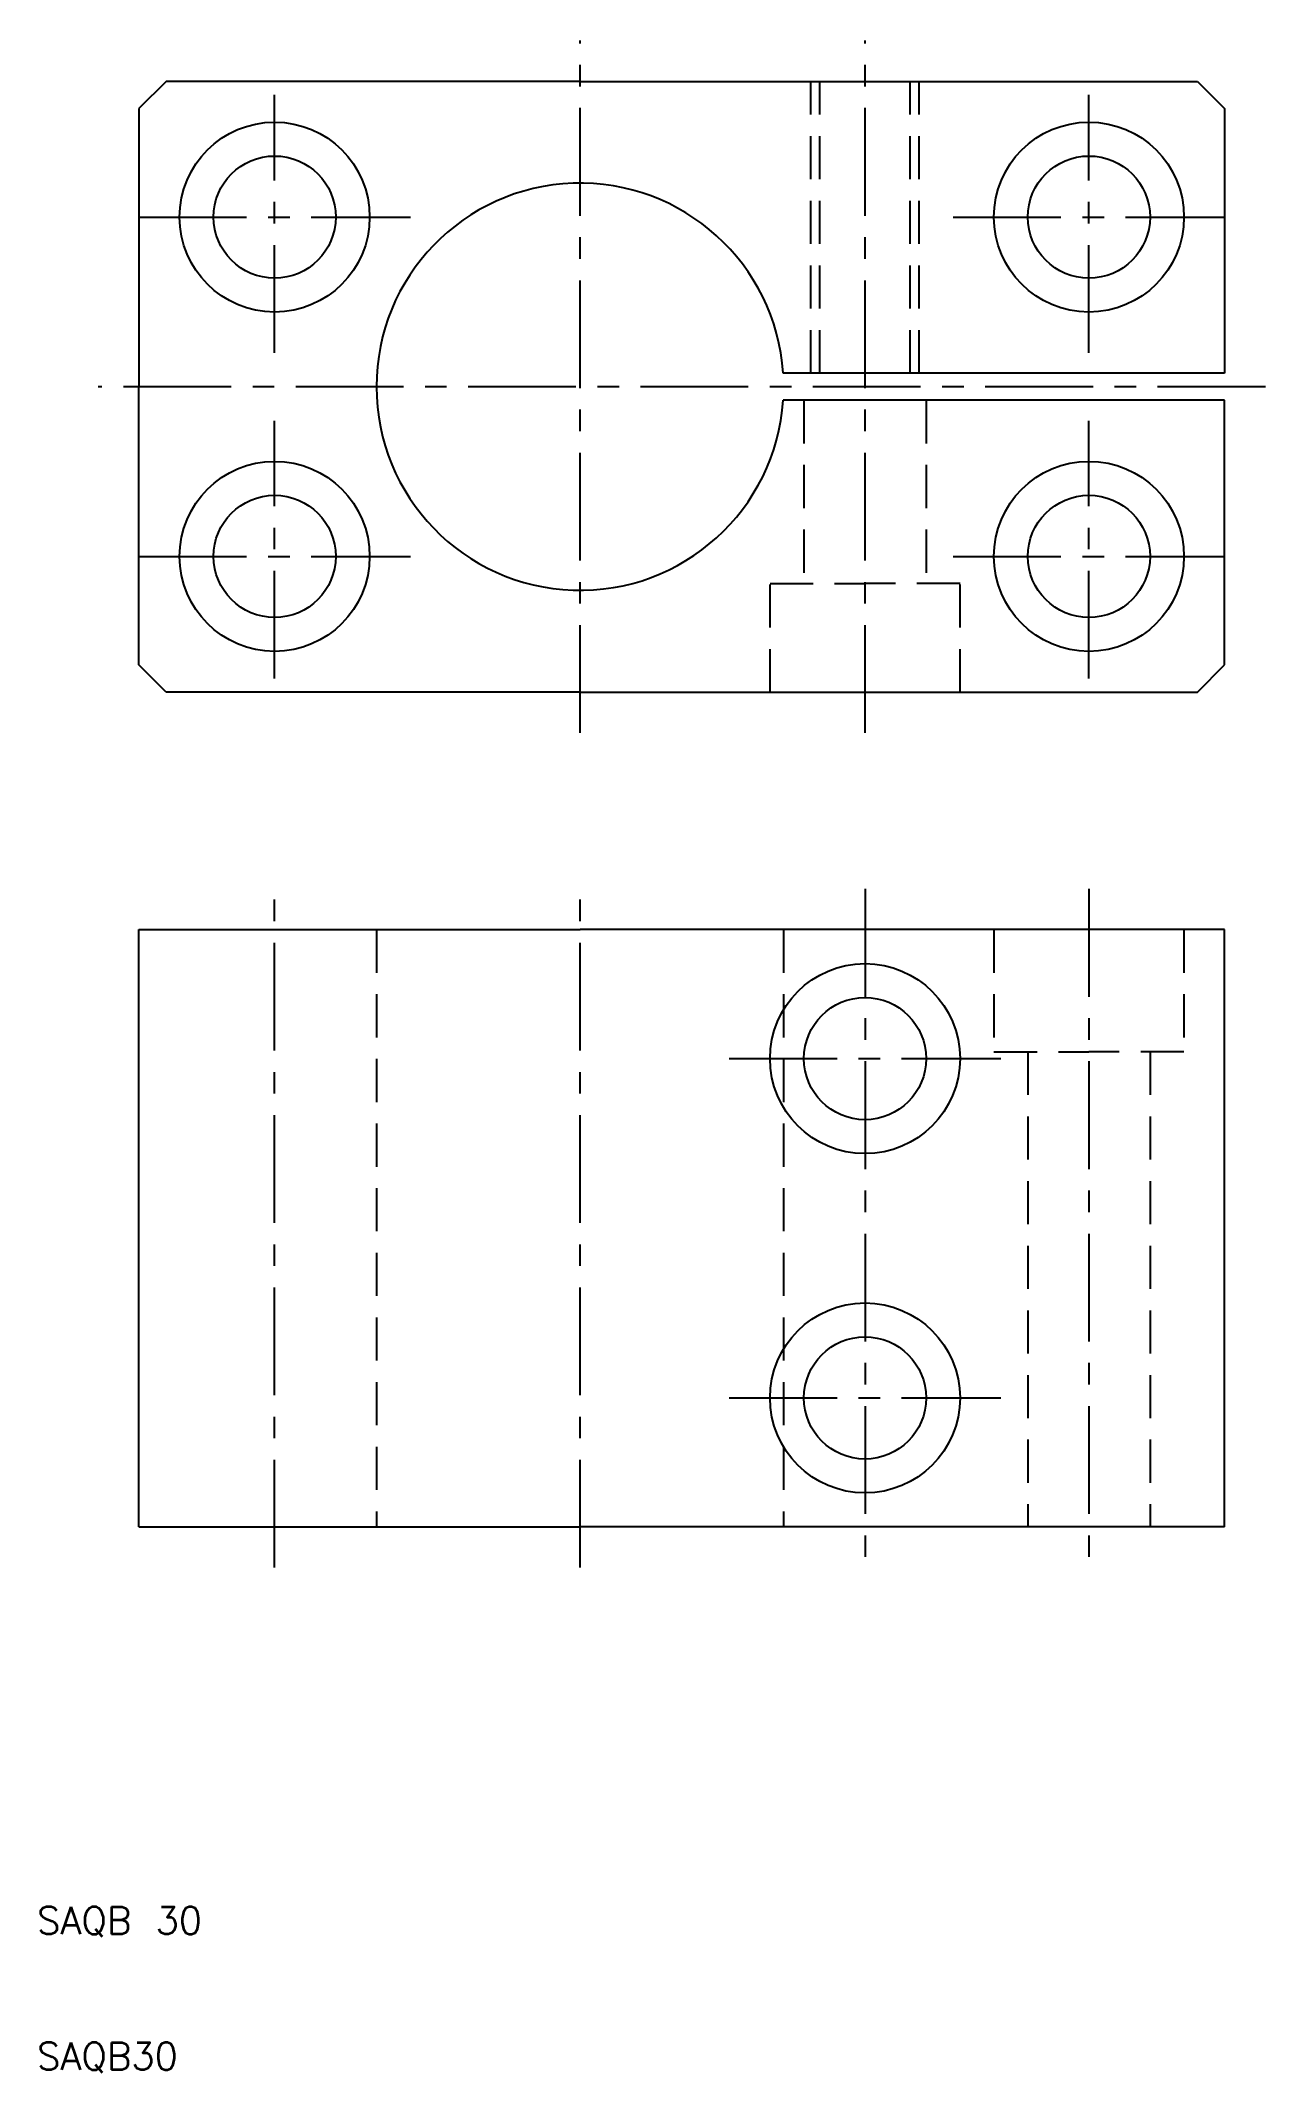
# Model space of a CAD drawing. Extents: x 10 to 100, y 10 to 159.
import ezdxf

# ---------------------------------------------------------------- set-up
doc = ezdxf.new("R2010")
doc.units = 0
doc.header["$LTSCALE"] = 0.25
doc.linetypes.add('CENTER', pattern=[50.8, 31.75, -6.35, 6.35, -6.35])
doc.linetypes.add('DASHED', pattern=[19.05, 12.7, -6.35])
doc.layers.get('0').update_dxf_attribs({"linetype": 'CONTINUOUS'})
doc.layers.add('CENTER', color=1, linetype='CENTER')
doc.styles.get("Standard").update_dxf_attribs({"font": 'txt.shx', "bigfont": 'extfont.shx'})

msp = doc.modelspace()

# ---------------------------------------------------------------- linework, layer by layer
for p, q in [((19.5, 156.5), (17.5, 154.5)), ((50, 156.5), (19.5, 156.5)), ((50, 156.5), (95.5, 156.5)), ((95.5, 156.5), (97.5, 154.5)), ((17.5, 154.5), (17.5, 134)), ((97.5, 154.5), (97.5, 135)), ((97.5, 135), (64.9666, 135)), ((17.5, 113.5), (17.5, 134)), ((97.5, 133), (64.9666, 133)), ((97.5, 113.5), (97.5, 133)), ((19.5, 111.5), (17.5, 113.5)), ((95.5, 111.5), (97.5, 113.5)), ((50, 111.5), (19.5, 111.5)), ((50, 111.5), (95.5, 111.5)), ((17.5, 50), (17.5, 94)), ((17.5, 94), (50, 94)), ((97.5, 94), (50, 94)), ((97.5, 50), (97.5, 94)), ((17.5, 50), (50, 50)), ((97.5, 50), (50, 50))]:
    msp.add_line(p, q)
at = {"color": 3, "linetype": 'DASHED'}
for p, q in [((67, 135), (67, 156.5)), ((67.6765, 135), (67.6765, 156.5)), ((74.3235, 135), (74.3235, 156.5)), ((75, 135), (75, 156.5)), ((66.5, 133), (66.5, 119.5)), ((75.5, 133), (75.5, 119.5)), ((64, 111.5), (64, 119.5)), ((64, 119.5), (71, 119.5)), ((78, 119.5), (71, 119.5)), ((78, 111.5), (78, 119.5)), ((35, 94), (35, 50)), ((65, 94), (65, 50)), ((80.5, 94), (80.5, 85)), ((94.5, 94), (94.5, 85)), ((80.5, 85), (87.5, 85)), ((83, 85), (83, 50)), ((94.5, 85), (87.5, 85)), ((92, 85), (92, 50))]:
    msp.add_line(p, q, dxfattribs=at)
for centre, radius in [((27.5, 146.5), 7), ((87.5, 146.5), 7), ((27.5, 146.5), 4.5), ((87.5, 146.5), 4.5), ((27.5, 121.5), 7), ((87.5, 121.5), 7), ((27.5, 121.5), 4.5), ((87.5, 121.5), 4.5), ((71, 84.5), 7), ((71, 84.5), 4.5), ((71, 59.5), 7), ((71, 59.5), 4.5)]:
    msp.add_circle(centre, radius)
msp.add_arc((50, 134), 15, 3.822554, 356.177446)
at = {"layer": 'CENTER', "color": 1, "linetype": 'CENTER'}
for p, q in [((50, 108.5), (50, 159.5)), ((71, 108.5), (71, 159.5)), ((27.5, 136.5), (27.5, 155.5)), ((87.5, 136.5), (87.5, 155.5)), ((17.5, 146.5), (37.5, 146.5)), ((77.5, 146.5), (97.5, 146.5)), ((100.5, 134), (14.5, 134)), ((27.5, 112.5), (27.5, 131.5)), ((87.5, 112.5), (87.5, 131.5)), ((17.5, 121.5), (37.5, 121.5)), ((77.5, 121.5), (97.5, 121.5)), ((27.5, 47), (27.5, 97)), ((50, 47), (50, 97)), ((71, 97), (71, 47)), ((87.5, 97), (87.5, 47)), ((87.5, 97), (87.5, 47)), ((61, 84.5), (81, 84.5)), ((61, 59.5), (81, 59.5))]:
    msp.add_line(p, q, dxfattribs=at)

# ---------------------------------------------------------------- texts
for s, p in [('SAQB 30', (10, 20)), ('SAQB30', (10, 10))]:
    msp.add_text(s, height=2).set_placement(p)

doc.saveas('drawing.dxf')
